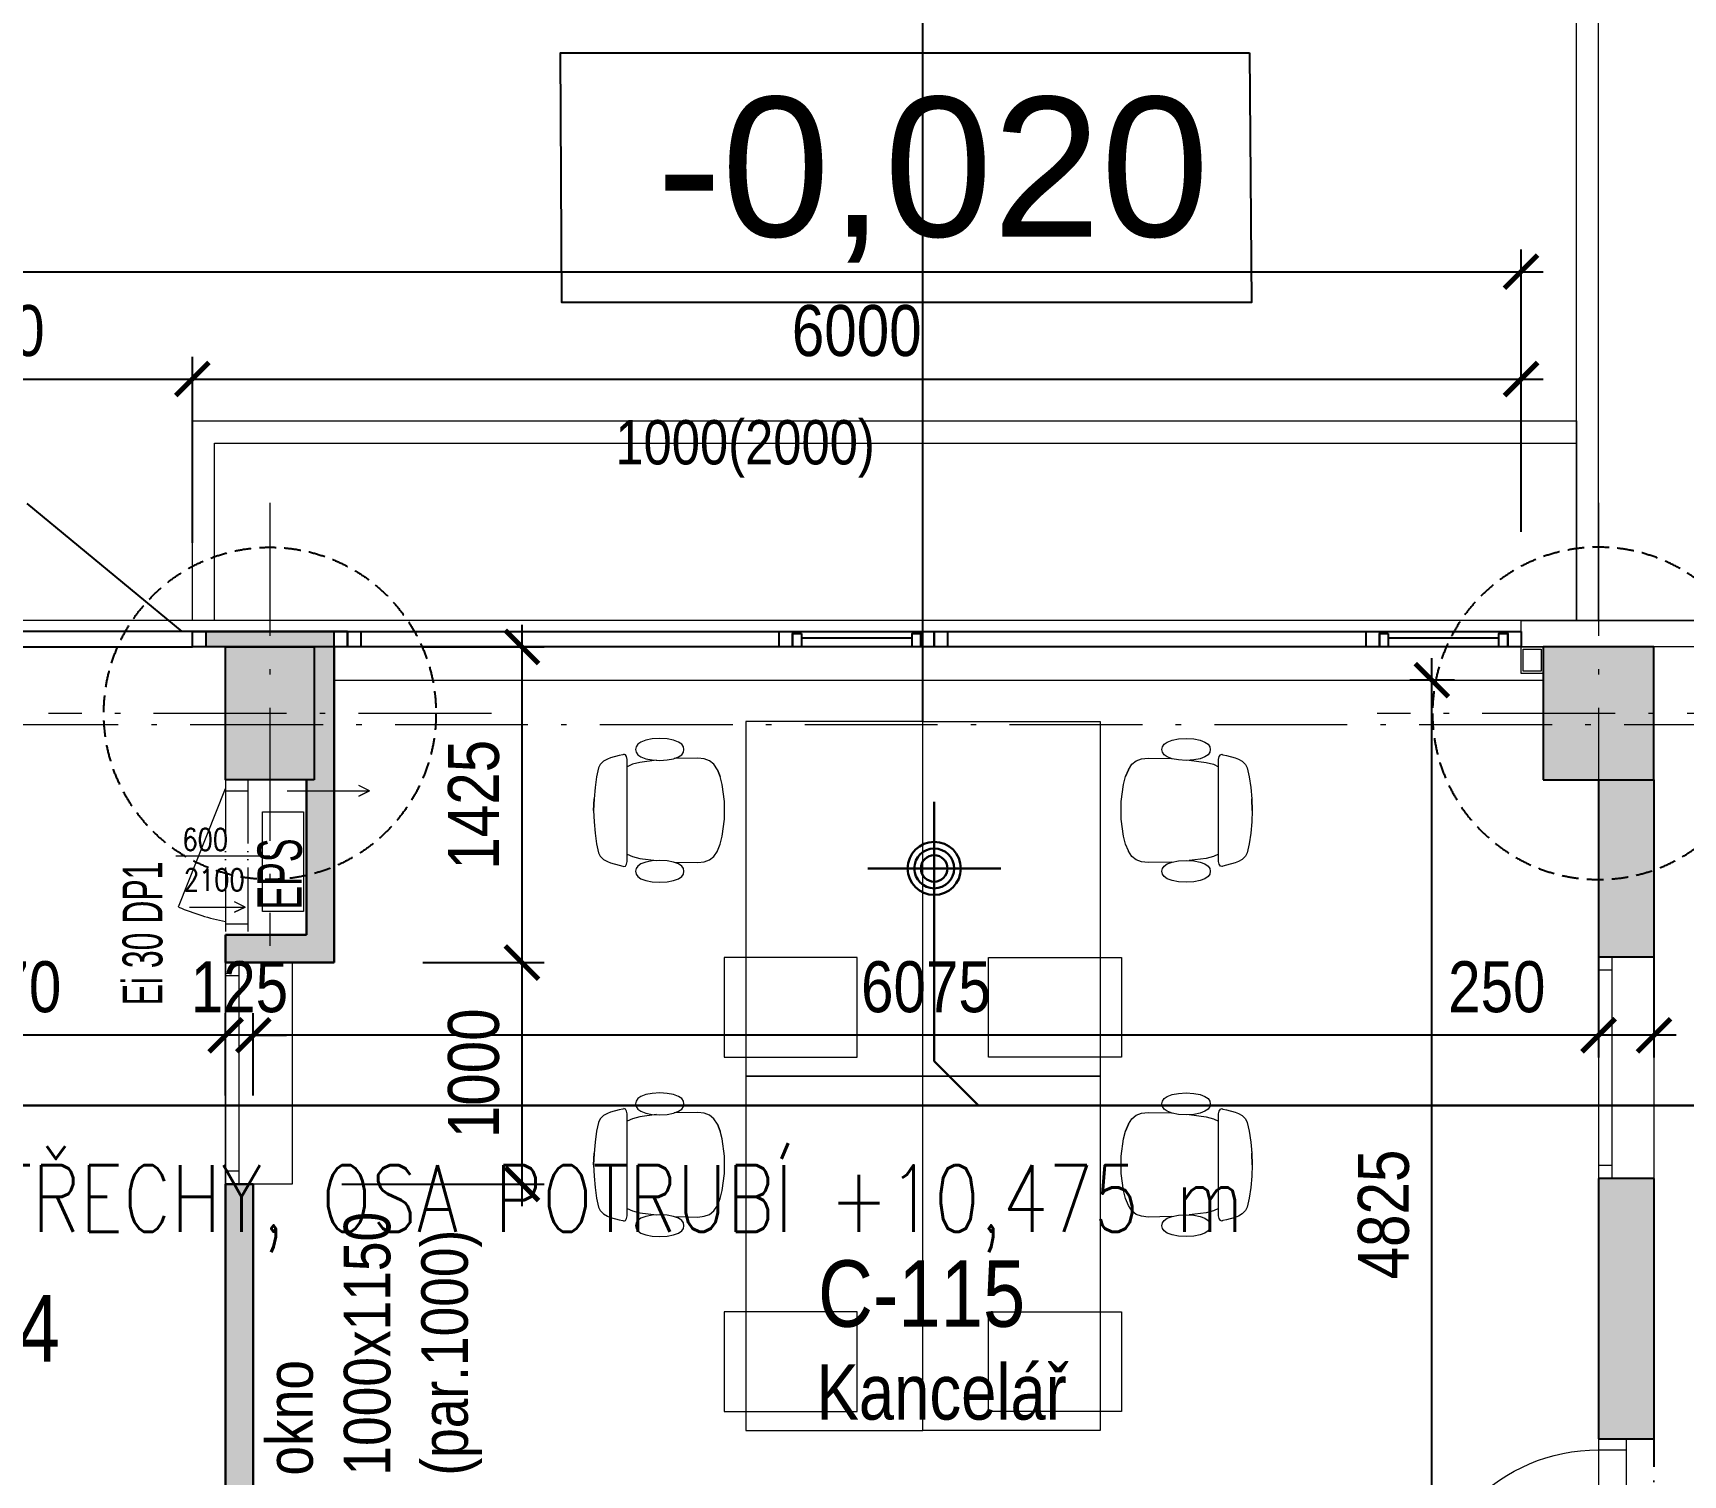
# Model space of a CAD drawing. Header units: millimetres. Extents: x 325046 to 1268204, y 1875583 to 2761998.
# Drawn here: x 939009 to 946460, y 2587504 to 2594014 of the extents above; entities that cross this region are included whole.
import ezdxf
from ezdxf.enums import TextEntityAlignment as Align

# ---------------------------------------------------------------- set-up
doc = ezdxf.new("R2010")
doc.units = ezdxf.units.MM
doc.header["$LTSCALE"] = 100
doc.header["$PDMODE"] = 65
for name, pattern in [('ACAD_ISO05W100', [33, 24, -3, 0, -3, 0, -3]), ('ACAD_ISO10W100', [18.5, 12, -3, 0.5, -3]), ('DASHED', [0.75, 0.5, -0.25]), ('DIVIDE', [31.75, 12.7, -6.35, 0, -6.35, 0, -6.35]), ('SO02_F11anp01$0${ Leader Line}', [0])]:
    doc.linetypes.add(name, pattern=pattern)
for name, color, linetype, lineweight, true_color in [('DVEŘE - POPIS', 7, 'Continuous', 5, 0x008a22), ('INTERIÉR', 7, 'Continuous', 5, 0xa65930), ('Korabek-text', 7, 'Continuous', 0, 0x7a7a7a), ('Korabek-trasy', 7, 'Continuous', 30, 0x7478c3), ('Korabek-vpuste', 7, 'Continuous', 30, 0x6f7ceb), ('Manipulační - obrys - 1. etapa', 7, 'Continuous', 13, 0x1a63a8), ('OCELOVÉ KONSTRUKCE', 7, 'Continuous', 13, 0x2865c8), ('otvory', 7, 'Continuous', 20, 0xb30000), ('PO - dveře a odolnosti', 7, 'Continuous', 9, 0xc51645), ('PŘÍČKY - SDK', 7, 'Continuous', 30, 0x6a1174)]:
    doc.layers.add(name, color=color, linetype=linetype, lineweight=lineweight, true_color=true_color)
for name, color, linetype in [('FASÁDY - okna - PŮDORYS', 8, 'Continuous'), ('Kanal - napojení', 2, 'Continuous'), ('kóty 100', 5, 'Continuous'), ('Kóty osové', 5, 'Continuous'), ('NRŘ', 6, 'DIVIDE'), ('OKNA - RASTR', 5, 'Continuous'), ('PŘÍČKY - ZDĚNÉ', 4, 'Continuous'), ('ČÍSLO MÍSTNOSTI', 4, 'Continuous'), ('ŽB- SLOUPY', 3, 'Continuous')]:
    doc.layers.add(name, color=color, linetype=linetype)
for name, color, linetype, lineweight in [('FASÁDY filling', 7, 'Continuous', 5), ('Objekty - osy', 5, 'ACAD_ISO10W100', 20), ('OBVODOVÝ PLÁŠŤ', 2, 'Continuous', 9), ('ŠRAF-YTONG', 54, 'Continuous', 9), ('ŽB - Šraf-prefa', 253, 'Continuous', 13)]:
    doc.layers.add(name, color=color, linetype=linetype, lineweight=lineweight)
for name, color, linetype, true_color in [('POPIS MÍSTNOSTÍ', 7, 'Continuous', 0x072bf2), ('Příprava na dock', 7, 'Continuous', 0x616161), ('VÝŠKOVÉ KOTY', 7, 'Continuous', 0xf90b4b), ('ŠRAF - SDK', 7, 'Continuous', 0xfbe0ee)]:
    doc.layers.add(name, color=color, linetype=linetype, true_color=true_color)
doc.styles.add('ARIAL NARROW', font='ARIALN.TTF')
doc.styles.add('ARIL-TENKÝ', font='arial.ttf')
doc.styles.add('FSIMPLEX', font='simplex.shx')
doc.styles.add('ROMANS', font='romans.shx', dxfattribs={"width": 0.8})
doc.dimstyles.new('100', dxfattribs={"dimscale": 100, "dimtxt": 2.3, "dimasz": 1.5, "dimexe": 1, "dimexo": 4, "dimgap": 1, "dimtad": 1, "dimdec": 0, "dimzin": 0, "dimdsep": 46, "dimtxsty": 'ARIAL NARROW', "dimblk": 'ARCHTICK', "dimcen": 4, "dimdle": 1, "dimclrd": 256, "dimclre": 256, "dimclrt": 7, "dimadec": 0, "dimazin": 0, "dimtfac": 1, "dimtdec": 0, "dimtix": 1, "dimtofl": 0, "dimtmove": 0, "dimatfit": 2, "dimldrblk": 'OBLIQUE', "dimfxl": 1, "dimtolj": 1, "dimtzin": 0, "dimlwd": -1, "dimlwe": -1, "dimarcsym": 1})
doc.dimstyles.new('400', dxfattribs={"dimscale": 400, "dimtxt": 2.5, "dimasz": 2, "dimexe": 1, "dimexo": 12, "dimgap": 1, "dimtad": 1, "dimdec": 0, "dimzin": 0, "dimdsep": 46, "dimtxsty": 'ARIL-TENKÝ', "dimblk": 'ARCHTICK', "dimcen": 4, "dimdle": 1, "dimclrd": 256, "dimclre": 256, "dimclrt": 7, "dimadec": 0, "dimazin": 0, "dimtfac": 1, "dimtdec": 0, "dimtix": 1, "dimtofl": 0, "dimtmove": 0, "dimatfit": 0, "dimldrblk": 'OBLIQUE', "dimfxl": 1, "dimtolj": 1, "dimtzin": 0, "dimlwd": -1, "dimlwe": -1, "dimarcsym": 0})

# ---------------------------------------------------------------- blocks, each defined once
blk = doc.blocks.new('H1 PU')
at = {"layer": 'Příprava na dock', "linetype": 'DASHED', "ltscale": 1.5}
blk.add_circle((1537735.9, -4876565), 750, dxfattribs=at)
blk = doc.blocks.new('vpust_tučně')
at = {"layer": 'Korabek-vpuste'}
for p, q in [((53.1457, 90.6713), (53.1457, 91.1713)), ((52.8957, 90.9213), (53.3957, 90.9213))]:
    blk.add_line(p, q, dxfattribs=at)
for radius in [0.1, 0.075, 0.05]:
    blk.add_circle((53.1457, 90.9213), radius, dxfattribs=at)
blk = doc.blocks.new('A$C73023567')
at = {"layer": 'Korabek-trasy'}
for p, q in [((237275, 124195.6), (237275, 123325.9)), ((237475.3, 123125.6), (237275, 123325.9)), ((205475.3, 123125.6), (264874.7, 123125.6))]:
    blk.add_line(p, q, dxfattribs=at)
at = {"layer": 'Korabek-vpuste', "xscale": 1200, "yscale": 1200, "zscale": 1200, "rotation": 269.9999999927888}
blk.add_blockref('vpust_tučně', (128169.4, 187970.4), dxfattribs=at)
at = {"layer": 'Korabek-text', "insert": (228695.9, 122463.7), "char_height": 300, "width": 28411.347, "attachment_point": 7, "rotation": 0, "style": 'ROMANS'}
blk.add_mtext('PODTLAKOVÉ ODVODNĚNÍ STŘECHY, OSA POTRUBÍ +10,475 m', dxfattribs=at)
blk = doc.blocks.new('A$C6A1E434B')
at = {"layer": 'FASÁDY - okna - PŮDORYS'}
blk.add_line((30, 2550), (30, 2050), dxfattribs=at)
for points in [[(10, 2590), (70, 2590), (70, 2550), (10, 2550)], [(10, 2050), (70, 2050), (70, 2010), (10, 2010)]]:
    blk.add_lwpolyline(points, close=True, dxfattribs=at)
at = {"layer": 'OKNA - RASTR'}
blk.add_lwpolyline([(0, 2650), (70, 2650), (70, 0), (0, 0), (0, 2650)], dxfattribs=at)
for points in [[(0, 2650), (70, 2650), (70, 2590), (0, 2590)], [(0, 2010), (70, 2010), (70, 1950), (0, 1950)], [(0, 60), (70, 60), (70, 0), (0, 0)]]:
    blk.add_lwpolyline(points, close=True, dxfattribs=at)
blk = doc.blocks.new('VI_2D_01_XX__FCPLA1112701903018')
for p, q in [((0.1282, 0.2336), (0.1136, 0.2183)), ((0.1439, 0.2413), (0.1282, 0.2336)), ((0.1839, 0.2504), (0.1439, 0.2413)), ((0.2327, 0.2571), (0.1839, 0.2504)), ((0.2834, 0.2611), (0.2327, 0.2571)), ((0.3354, 0.2637), (0.2834, 0.2611)), ((0.3354, 0.2638), (0.2838, 0.2612)), ((0.3354, 0.2637), (0.2838, 0.2612)), ((0.387, 0.2612), (0.3354, 0.2638)), ((0.3354, 0.2638), (0.3873, 0.2611)), ((0.3873, 0.2611), (0.3354, 0.2637)), ((0.4381, 0.2571), (0.387, 0.2612)), ((0.4381, 0.2571), (0.3873, 0.2611)), ((0.4869, 0.2504), (0.4381, 0.2571)), ((0.5268, 0.2413), (0.4869, 0.2504)), ((0.5425, 0.2336), (0.5268, 0.2413)), ((0.5572, 0.2183), (0.5425, 0.2336)), ((0.098, 0.1871), (0.0874, 0.1476)), ((0.1041, 0.2015), (0.098, 0.1871)), ((0.1136, 0.2183), (0.1041, 0.2015)), ((0.5666, 0.2015), (0.5572, 0.2183)), ((0.5728, 0.1871), (0.5666, 0.2015)), ((0.5834, 0.1476), (0.5728, 0.1871)), ((0.0825, 0.1277), (0.0813, 0.1263)), ((0.0813, 0.1263), (0.0839, 0.1197)), ((0.084, 0.1311), (0.0825, 0.1277)), ((0.0839, 0.1197), (0.0929, 0.1143)), ((0.0874, 0.1476), (0.084, 0.1311)), ((0.0929, 0.1143), (0.1053, 0.1118)), ((0.1053, 0.1118), (0.1842, 0.1118)), ((0.1273, 0.0879), (0.1188, 0.0548)), ((0.1381, 0.1118), (0.1273, 0.0879)), ((0.1842, 0.1118), (0.2328, 0.1118)), ((0.2328, 0.1118), (0.2838, 0.1118)), ((0.2838, 0.1118), (0.3354, 0.1118)), ((0.3354, 0.1118), (0.3869, 0.1118)), ((0.3869, 0.1118), (0.438, 0.1118)), ((0.438, 0.1118), (0.4865, 0.1118)), ((0.4865, 0.1118), (0.5654, 0.1118)), ((0.5435, 0.0879), (0.5327, 0.1118)), ((0.5519, 0.0548), (0.5435, 0.0879)), ((0.5654, 0.1118), (0.5779, 0.1143)), ((0.5779, 0.1143), (0.5868, 0.1197)), ((0.5867, 0.1311), (0.5834, 0.1476)), ((0.5882, 0.1277), (0.5867, 0.1311)), ((0.5868, 0.1197), (0.5895, 0.1263)), ((0.5895, 0.1263), (0.5882, 0.1277)), ((0.0186, 0.028), (0.013, -0.0009)), ((0.0269, 0.0502), (0.0186, 0.028)), ((0.0366, 0.0643), (0.0269, 0.0502)), ((0.0478, 0.0718), (0.0366, 0.0643)), ((0.0604, 0.0743), (0.0478, 0.0718)), ((0.073, 0.0718), (0.0604, 0.0743)), ((0.0842, 0.0643), (0.073, 0.0718)), ((0.0939, 0.0502), (0.0842, 0.0643)), ((0.1021, 0.028), (0.0939, 0.0502)), ((0.1078, -0.0009), (0.1021, 0.028)), ((0.1188, 0.0548), (0.1088, -0.0206)), ((0.5619, -0.0206), (0.5519, 0.0548)), ((0.5686, 0.028), (0.563, -0.0009)), ((0.5769, 0.0502), (0.5686, 0.028)), ((0.5866, 0.0643), (0.5769, 0.0502)), ((0.5978, 0.0718), (0.5866, 0.0643)), ((0.6104, 0.0743), (0.5978, 0.0718)), ((0.623, 0.0718), (0.6104, 0.0743)), ((0.6342, 0.0643), (0.623, 0.0718)), ((0.6439, 0.0502), (0.6342, 0.0643)), ((0.6521, 0.028), (0.6439, 0.0502)), ((0.6578, -0.0009), (0.6521, 0.028)), ((0.013, -0.0009), (0.0111, -0.035)), ((0.0111, -0.035), (0.013, -0.069)), ((0.013, -0.069), (0.0186, -0.0979)), ((0.1021, -0.0979), (0.1078, -0.069)), ((0.1096, -0.035), (0.1078, -0.0009)), ((0.1078, -0.069), (0.1096, -0.035)), ((0.563, -0.0009), (0.5611, -0.035)), ((0.5611, -0.035), (0.563, -0.069)), ((0.563, -0.069), (0.5686, -0.0979)), ((0.6521, -0.0979), (0.6578, -0.069)), ((0.6596, -0.035), (0.6578, -0.0009)), ((0.6578, -0.069), (0.6596, -0.035)), ((0.0186, -0.0979), (0.0269, -0.1201)), ((0.0269, -0.1201), (0.0366, -0.1342)), ((0.0366, -0.1342), (0.0478, -0.1417)), ((0.0478, -0.1417), (0.0604, -0.1442)), ((0.0604, -0.1442), (0.073, -0.1417)), ((0.073, -0.1417), (0.0842, -0.1342)), ((0.0842, -0.1342), (0.0939, -0.1201)), ((0.0939, -0.1201), (0.1021, -0.0979)), ((0.1011, -0.1007), (0.0994, -0.2065)), ((0.5686, -0.0979), (0.5769, -0.1201)), ((0.5713, -0.2065), (0.5697, -0.1007)), ((0.5769, -0.1201), (0.5866, -0.1342)), ((0.5866, -0.1342), (0.5978, -0.1417)), ((0.5978, -0.1417), (0.6104, -0.1442)), ((0.6104, -0.1442), (0.623, -0.1417)), ((0.623, -0.1417), (0.6342, -0.1342)), ((0.6342, -0.1342), (0.6439, -0.1201)), ((0.6439, -0.1201), (0.6521, -0.0979)), ((0.0994, -0.2065), (0.0994, -0.2064)), ((0.0994, -0.2065), (0.103, -0.2362)), ((0.0994, -0.2065), (0.103, -0.2361)), ((0.5678, -0.2362), (0.5713, -0.2065)), ((0.5678, -0.2361), (0.5713, -0.2065)), ((0.103, -0.2361), (0.1116, -0.2602)), ((0.103, -0.2361), (0.103, -0.2361)), ((0.103, -0.2361), (0.103, -0.2361)), ((0.103, -0.2362), (0.1116, -0.2602)), ((0.1116, -0.2602), (0.1273, -0.2796)), ((0.1116, -0.2602), (0.1273, -0.2796)), ((0.1273, -0.2796), (0.1516, -0.2952)), ((0.1273, -0.2796), (0.1516, -0.2952)), ((0.1516, -0.2952), (0.1516, -0.2952)), ((0.1516, -0.2952), (0.1521, -0.2954)), ((0.1521, -0.2954), (0.1831, -0.308)), ((0.4877, -0.308), (0.5191, -0.2952)), ((0.5186, -0.2954), (0.4877, -0.308)), ((0.5186, -0.2954), (0.5191, -0.2952)), ((0.5191, -0.2952), (0.5435, -0.2796)), ((0.5191, -0.2952), (0.5435, -0.2796)), ((0.5435, -0.2796), (0.5591, -0.2602)), ((0.5435, -0.2796), (0.5591, -0.2602)), ((0.5591, -0.2602), (0.5678, -0.2361)), ((0.5591, -0.2602), (0.5678, -0.2362)), ((0.5591, -0.2602), (0.5591, -0.2602)), ((0.1831, -0.308), (0.2187, -0.3175)), ((0.2187, -0.3175), (0.296, -0.3281)), ((0.296, -0.3281), (0.3747, -0.3281)), ((0.3747, -0.3281), (0.452, -0.3175)), ((0.452, -0.3175), (0.4877, -0.308))]:
    blk.add_line(p, q)
blk = doc.blocks.new('A$C2DA8013F')
at = {"layer": 'otvory', "linetype": 'ACAD_ISO05W100', "ltscale": 0.12}
for p, q in [((874.6, 0), (874.6, 900)), ((999.6, 0), (999.6, 900))]:
    blk.add_line(p, q, dxfattribs=at)
at = {"layer": 'otvory'}
for p, q in [((74.6, 850), (999.6, 850)), ((874.6, 50), (999.6, 50))]:
    blk.add_line(p, q, dxfattribs=at)
at = {"layer": 'otvory', "ltscale": 2, "transparency": 33554687}
blk.add_line((1073.7, 450), (0, 450), dxfattribs=at)
blk.add_arc((874.6, 850), 800, 180, 270, dxfattribs=at)
blk = doc.blocks.new('_ARCHTICK')
at = {"color": 0, "linetype": 'ByBlock', "const_width": 0.15}
blk.add_lwpolyline([(-0.5, -0.5), (0.5, 0.5)], dxfattribs=at)
blk = doc.blocks.new('*D1222')
at = {"layer": 'Defpoints', "color": 0, "linetype": 'ByBlock', "ltscale": 100, "transparency": 16777216}
for p in [(945728.7, 2592936.8), (910728.7, 2591609.1), (945728.7, 2591609.1)]:
    blk.add_point(p, dxfattribs=at)
at = {"layer": 'kóty 100', "linetype": 'ByBlock', "ltscale": 100, "transparency": 16777216}
for p, q in [((910728.7, 2592009.1), (910728.7, 2593036.8)), ((945728.7, 2592009.1), (945728.7, 2593036.8)), ((910628.7, 2592936.8), (945828.7, 2592936.8))]:
    blk.add_line(p, q, dxfattribs=at)
at = {"layer": 'kóty 100', "linetype": 'ByBlock', "ltscale": 100, "transparency": 16777216, "xscale": 150, "yscale": 150, "zscale": 150, "rotation": 180}
blk.add_blockref('_ARCHTICK', (910728.7, 2592936.8), dxfattribs=at)
at = {"layer": 'kóty 100', "linetype": 'ByBlock', "ltscale": 100, "transparency": 16777216, "xscale": 150, "yscale": 150, "zscale": 150}
blk.add_blockref('_ARCHTICK', (945728.7, 2592936.8), dxfattribs=at)
at = {"layer": 'kóty 100', "color": 7, "linetype": 'ByBlock', "ltscale": 100, "transparency": 16777216, "insert": (928228.7, 2593154.2), "char_height": 230, "attachment_point": 5, "style": 'ARIAL NARROW'}
blk.add_mtext('\\A1;35000', dxfattribs=at)
blk = doc.blocks.new('_Oblique')
at = {"color": 0, "lineweight": -2}
blk.add_line((-0.5, -0.5), (0.5, 0.5), dxfattribs=at)
blk = doc.blocks.new('*D1237')
at = {"layer": 'Defpoints', "color": 0, "linetype": 'ByBlock', "ltscale": 100, "transparency": 16777216}
for p in [(946078.7, 2590425.3), (946328.7, 2590425.3), (946078.7, 2589489.5)]:
    blk.add_point(p, dxfattribs=at)
at = {"layer": 'kóty 100', "linetype": 'ByBlock', "ltscale": 100, "transparency": 16777216}
for p, q in [((946078.7, 2590025.3), (946078.7, 2589389.5)), ((946328.7, 2590025.3), (946328.7, 2589389.5)), ((946078.7, 2589489.5), (945309.5, 2589489.5)), ((946428.7, 2589489.5), (946078.7, 2589489.5))]:
    blk.add_line(p, q, dxfattribs=at)
at = {"layer": 'kóty 100', "linetype": 'ByBlock', "ltscale": 100, "transparency": 16777216, "xscale": 150, "yscale": 150, "zscale": 150, "rotation": 180}
blk.add_blockref('_ARCHTICK', (946078.7, 2589489.5), dxfattribs=at)
at = {"layer": 'kóty 100', "linetype": 'ByBlock', "ltscale": 100, "transparency": 16777216, "xscale": 150, "yscale": 150, "zscale": 150}
blk.add_blockref('_ARCHTICK', (946328.7, 2589489.5), dxfattribs=at)
at = {"layer": 'kóty 100', "color": 7, "linetype": 'ByBlock', "ltscale": 100, "transparency": 16777216, "insert": (945619.1, 2589707), "char_height": 230, "attachment_point": 5, "style": 'ARIAL NARROW'}
blk.add_mtext('\\A1;250', dxfattribs=at)
blk = doc.blocks.new('*D1238')
at = {"layer": 'Defpoints', "color": 0, "linetype": 'ByBlock', "ltscale": 100, "transparency": 16777216}
for p in [(946078.7, 2590642.7), (940003.7, 2589489.5), (940003.7, 2588817.7)]:
    blk.add_point(p, dxfattribs=at)
at = {"layer": 'kóty 100', "linetype": 'ByBlock', "ltscale": 100, "transparency": 16777216}
for p, q in [((946078.7, 2590242.7), (946078.7, 2589389.5)), ((940003.7, 2589217.7), (940003.7, 2589589.5)), ((946178.7, 2589489.5), (939903.7, 2589489.5))]:
    blk.add_line(p, q, dxfattribs=at)
at = {"layer": 'kóty 100', "linetype": 'ByBlock', "ltscale": 100, "transparency": 16777216, "xscale": 150, "yscale": 150, "zscale": 150, "rotation": 180}
blk.add_blockref('_ARCHTICK', (940003.7, 2589489.5), dxfattribs=at)
at = {"layer": 'kóty 100', "linetype": 'ByBlock', "ltscale": 100, "transparency": 16777216, "xscale": 150, "yscale": 150, "zscale": 150}
blk.add_blockref('_ARCHTICK', (946078.7, 2589489.5), dxfattribs=at)
at = {"layer": 'kóty 100', "color": 7, "linetype": 'ByBlock', "ltscale": 100, "transparency": 16777216, "insert": (943041.2, 2589707), "char_height": 230, "attachment_point": 5, "style": 'ARIAL NARROW'}
blk.add_mtext('\\A1;6075', dxfattribs=at)
blk = doc.blocks.new('*D1239')
at = {"layer": 'Defpoints', "color": 0, "linetype": 'ByBlock', "ltscale": 100, "transparency": 16777216}
for p in [(939878.7, 2589489.5), (939878.7, 2588817.7), (940003.7, 2588817.7)]:
    blk.add_point(p, dxfattribs=at)
at = {"layer": 'kóty 100', "linetype": 'ByBlock', "ltscale": 100, "transparency": 16777216}
for p, q in [((939878.7, 2589217.7), (939878.7, 2589589.5)), ((940003.7, 2589217.7), (940003.7, 2589589.5)), ((939878.7, 2589489.5), (939728.7, 2589489.5)), ((940003.7, 2589489.5), (940153.7, 2589489.5))]:
    blk.add_line(p, q, dxfattribs=at)
at = {"layer": 'kóty 100', "linetype": 'ByBlock', "ltscale": 100, "transparency": 16777216, "xscale": 150, "yscale": 150, "zscale": 150}
blk.add_blockref('_ARCHTICK', (939878.7, 2589489.5), dxfattribs=at)
at = {"layer": 'kóty 100', "linetype": 'ByBlock', "ltscale": 100, "transparency": 16777216, "xscale": 150, "yscale": 150, "zscale": 150, "rotation": 180}
blk.add_blockref('_ARCHTICK', (940003.7, 2589489.5), dxfattribs=at)
at = {"layer": 'kóty 100', "color": 7, "linetype": 'ByBlock', "ltscale": 100, "transparency": 16777216, "insert": (939941.2, 2589707), "char_height": 230, "attachment_point": 5, "style": 'ARIAL NARROW'}
blk.add_mtext('\\A1;125', dxfattribs=at)
blk = doc.blocks.new('*D1240')
at = {"layer": 'Defpoints', "color": 0, "linetype": 'ByBlock', "ltscale": 100, "transparency": 16777216}
for p in [(937808.7, 2589489.5), (939878.7, 2588817.7), (937808.7, 2587892.7)]:
    blk.add_point(p, dxfattribs=at)
at = {"layer": 'kóty 100', "linetype": 'ByBlock', "ltscale": 100, "transparency": 16777216}
for p, q in [((937808.7, 2588292.7), (937808.7, 2589589.5)), ((939878.7, 2589217.7), (939878.7, 2589589.5)), ((939978.7, 2589489.5), (937708.7, 2589489.5))]:
    blk.add_line(p, q, dxfattribs=at)
at = {"layer": 'kóty 100', "linetype": 'ByBlock', "ltscale": 100, "transparency": 16777216, "xscale": 150, "yscale": 150, "zscale": 150, "rotation": 180}
blk.add_blockref('_ARCHTICK', (937808.7, 2589489.5), dxfattribs=at)
at = {"layer": 'kóty 100', "linetype": 'ByBlock', "ltscale": 100, "transparency": 16777216, "xscale": 150, "yscale": 150, "zscale": 150}
blk.add_blockref('_ARCHTICK', (939878.7, 2589489.5), dxfattribs=at)
at = {"layer": 'kóty 100', "color": 7, "linetype": 'ByBlock', "ltscale": 100, "transparency": 16777216, "insert": (938843.7, 2589707), "char_height": 230, "attachment_point": 5, "style": 'ARIAL NARROW'}
blk.add_mtext('\\A1;2070', dxfattribs=at)
blk = doc.blocks.new('*D1315')
at = {"layer": 'Defpoints', "color": 0, "linetype": 'ByBlock', "ltscale": 100, "transparency": 16777216}
for p in [(945325.9, 2591092.7), (945828.7, 2591092.7), (946078.7, 2586267.6)]:
    blk.add_point(p, dxfattribs=at)
at = {"layer": 'kóty 100', "linetype": 'ByBlock', "ltscale": 100, "transparency": 16777216}
for p, q in [((945325.9, 2586167.6), (945325.9, 2591192.7)), ((945428.7, 2591092.7), (945225.9, 2591092.7)), ((945678.7, 2586267.6), (945225.9, 2586267.6))]:
    blk.add_line(p, q, dxfattribs=at)
at = {"layer": 'kóty 100', "linetype": 'ByBlock', "ltscale": 100, "transparency": 16777216, "xscale": 150, "yscale": 150, "zscale": 150}
for p, rotation in [((945325.9, 2591092.7), 90), ((945325.9, 2586267.6), 270)]:
    blk.add_blockref('_ARCHTICK', p, dxfattribs=dict(at, rotation=rotation))
at = {"layer": 'kóty 100', "color": 7, "linetype": 'ByBlock', "ltscale": 100, "transparency": 16777216, "insert": (945108.4, 2588680.2), "char_height": 230, "attachment_point": 5, "rotation": 90, "style": 'ARIAL NARROW'}
blk.add_mtext('\\A1;4825', dxfattribs=at)
blk = doc.blocks.new('*D1319')
at = {"layer": 'Defpoints', "color": 0, "linetype": 'ByBlock', "ltscale": 100, "transparency": 16777216}
for p in [(940368.7, 2591242.7), (940368.7, 2589817.7), (941216.9, 2589817.7)]:
    blk.add_point(p, dxfattribs=at)
at = {"layer": 'kóty 100', "linetype": 'ByBlock', "ltscale": 100, "transparency": 16777216}
for p, q in [((941216.9, 2591342.7), (941216.9, 2589717.7)), ((940768.7, 2591242.7), (941316.9, 2591242.7)), ((940768.7, 2589817.7), (941316.9, 2589817.7))]:
    blk.add_line(p, q, dxfattribs=at)
at = {"layer": 'kóty 100', "linetype": 'ByBlock', "ltscale": 100, "transparency": 16777216, "xscale": 150, "yscale": 150, "zscale": 150}
for p, rotation in [((941216.9, 2591242.7), 90), ((941216.9, 2589817.7), 270)]:
    blk.add_blockref('_ARCHTICK', p, dxfattribs=dict(at, rotation=rotation))
at = {"layer": 'kóty 100', "color": 7, "linetype": 'ByBlock', "ltscale": 100, "transparency": 16777216, "insert": (940999.5, 2590530.2), "char_height": 230, "attachment_point": 5, "rotation": 90, "style": 'ARIAL NARROW'}
blk.add_mtext('\\A1;1425', dxfattribs=at)
blk = doc.blocks.new('*D1320')
at = {"layer": 'Defpoints', "color": 0, "linetype": 'ByBlock', "ltscale": 100, "transparency": 16777216}
for p in [(940368.7, 2589817.7), (940003.7, 2588817.7), (941216.9, 2588817.7)]:
    blk.add_point(p, dxfattribs=at)
at = {"layer": 'kóty 100', "linetype": 'ByBlock', "ltscale": 100, "transparency": 16777216}
for p, q in [((941216.9, 2589917.7), (941216.9, 2588717.7)), ((940768.7, 2589817.7), (941316.9, 2589817.7)), ((940403.7, 2588817.7), (941316.9, 2588817.7))]:
    blk.add_line(p, q, dxfattribs=at)
at = {"layer": 'kóty 100', "linetype": 'ByBlock', "ltscale": 100, "transparency": 16777216, "xscale": 150, "yscale": 150, "zscale": 150}
for p, rotation in [((941216.9, 2589817.7), 90), ((941216.9, 2588817.7), 270)]:
    blk.add_blockref('_ARCHTICK', p, dxfattribs=dict(at, rotation=rotation))
at = {"layer": 'kóty 100', "color": 7, "linetype": 'ByBlock', "ltscale": 100, "transparency": 16777216, "insert": (940999.5, 2589317.7), "char_height": 230, "attachment_point": 5, "rotation": 90, "style": 'ARIAL NARROW'}
blk.add_mtext('\\A1;1000', dxfattribs=at)
blk = doc.blocks.new('*D1554')
at = {"layer": 'Defpoints', "color": 0, "linetype": 'ByBlock', "ltscale": 100, "transparency": 16777216}
for p in [(939728.7, 2592452), (937808.6, 2591312.7), (939728.7, 2591312.7)]:
    blk.add_point(p, dxfattribs=at)
at = {"layer": 'kóty 100', "linetype": 'ByBlock', "ltscale": 100, "transparency": 16777216}
for p, q in [((937808.6, 2591712.7), (937808.6, 2592552)), ((939728.7, 2591712.7), (939728.7, 2592552)), ((937708.6, 2592452), (939828.7, 2592452))]:
    blk.add_line(p, q, dxfattribs=at)
at = {"layer": 'kóty 100', "linetype": 'ByBlock', "ltscale": 100, "transparency": 16777216, "xscale": 150, "yscale": 150, "zscale": 150, "rotation": 180}
blk.add_blockref('_ARCHTICK', (937808.6, 2592452), dxfattribs=at)
at = {"layer": 'kóty 100', "linetype": 'ByBlock', "ltscale": 100, "transparency": 16777216, "xscale": 150, "yscale": 150, "zscale": 150}
blk.add_blockref('_ARCHTICK', (939728.7, 2592452), dxfattribs=at)
at = {"layer": 'kóty 100', "color": 7, "linetype": 'ByBlock', "ltscale": 100, "transparency": 16777216, "insert": (938768.6, 2592669.5), "char_height": 230, "attachment_point": 5, "style": 'ARIAL NARROW'}
blk.add_mtext('\\A1;1920', dxfattribs=at)
blk = doc.blocks.new('*D1555')
at = {"layer": 'Defpoints', "color": 0, "linetype": 'ByBlock', "ltscale": 100, "transparency": 16777216}
for p in [(945728.7, 2592452), (945728.7, 2591362.7), (939728.7, 2591312.7)]:
    blk.add_point(p, dxfattribs=at)
at = {"layer": 'kóty 100', "linetype": 'ByBlock', "ltscale": 100, "transparency": 16777216}
for p, q in [((939728.7, 2591712.7), (939728.7, 2592552)), ((945728.7, 2591762.7), (945728.7, 2592552)), ((939628.7, 2592452), (945828.7, 2592452))]:
    blk.add_line(p, q, dxfattribs=at)
at = {"layer": 'kóty 100', "linetype": 'ByBlock', "ltscale": 100, "transparency": 16777216, "xscale": 150, "yscale": 150, "zscale": 150, "rotation": 180}
blk.add_blockref('_ARCHTICK', (939728.7, 2592452), dxfattribs=at)
at = {"layer": 'kóty 100', "linetype": 'ByBlock', "ltscale": 100, "transparency": 16777216, "xscale": 150, "yscale": 150, "zscale": 150}
blk.add_blockref('_ARCHTICK', (945728.7, 2592452), dxfattribs=at)
at = {"layer": 'kóty 100', "color": 7, "linetype": 'ByBlock', "ltscale": 100, "transparency": 16777216, "insert": (942728.7, 2592669.5), "char_height": 230, "attachment_point": 5, "style": 'ARIAL NARROW'}
blk.add_mtext('\\A1;6000', dxfattribs=at)
blk = doc.blocks.new('*D1556')
at = {"layer": 'Defpoints', "color": 0, "transparency": 16777216}
for p in [(705683.7, 2607865.8), (705683.7, 2591362.7), (1078473.7, 2591362.7)]:
    blk.add_point(p, dxfattribs=at)
at = {"layer": 'Kóty osové', "transparency": 16777216}
for p, q in [((705683.7, 2596162.7), (705683.7, 2608265.8)), ((1078473.7, 2596162.7), (1078473.7, 2608265.8)), ((1078873.7, 2607865.8), (705283.7, 2607865.8))]:
    blk.add_line(p, q, dxfattribs=at)
at = {"layer": 'Kóty osové', "transparency": 16777216, "xscale": 800, "yscale": 800, "zscale": 800, "rotation": 180}
blk.add_blockref('_ARCHTICK', (705683.7, 2607865.8), dxfattribs=at)
at = {"layer": 'Kóty osové', "transparency": 16777216, "xscale": 800, "yscale": 800, "zscale": 800}
blk.add_blockref('_ARCHTICK', (1078473.7, 2607865.8), dxfattribs=at)
at = {"layer": 'Kóty osové', "color": 7, "transparency": 16777216, "insert": (892078.7, 2608776.8), "char_height": 1000, "attachment_point": 5, "style": 'ARIL-TENKÝ'}
blk.add_mtext('\\A1;372790', dxfattribs=at)

msp = doc.modelspace()

# ---------------------------------------------------------------- hatches: boundary and pattern name
at = {"layer": 'FASÁDY filling', "ltscale": 200, "true_color": 0x8f9ca3}
h = msp.add_hatch(color=253, dxfattribs=at)
h.dxf.hatch_style = 1
h.paths.add_polyline_path([(939788.7, 2591312.7), (939788.7, 2591242.7), (940368.7, 2591242.7), (940368.7, 2591312.7)])
at = {"layer": 'ŠRAF - SDK', "ltscale": 100}
h = msp.add_hatch(color=256, dxfattribs=at)
h.dxf.hatch_style = 1
h.paths.add_polyline_path([(940368.7, 2591242.7), (940278.7, 2591242.7), (940278.7, 2590642.7), (940243.7, 2590642.7), (940243.7, 2589942.7), (939878.7, 2589942.7), (939878.7, 2589817.7), (940368.7, 2589817.7), (940368.7, 2591242.7)])
h = msp.add_hatch(color=256, dxfattribs=at)
h.dxf.hatch_style = 1
h.paths.add_polyline_path([(940003.7, 2586267.6), (940003.7, 2588817.7), (939878.7, 2588817.7), (939878.7, 2585792.7), (940003.7, 2585792.7), (940003.7, 2586142.6), (943303.7, 2586142.6), (943303.7, 2584842.7), (943253.7, 2584842.7), (943253.7, 2584717.7), (943303.7, 2584717.7), (943303.7, 2582892.7), (943328.7, 2582892.7), (943428.7, 2582892.7), (943428.7, 2586142.6), (946078.7, 2586142.6), (946078.7, 2586267.6)])
h.paths.add_polyline_path([(942203.7, 2584717.7), (942203.7, 2582892.7), (942353.7, 2582892.7), (942353.7, 2584717.7), (942453.7, 2584717.7), (942453.7, 2584842.7), (940003.7, 2584842.7), (940003.7, 2584892.7), (939878.7, 2584892.7), (939878.7, 2584617.7), (940003.7, 2584617.7), (940003.7, 2584717.7)])
h.paths.add_polyline_path([(940003.7, 2583717.7), (939878.7, 2583717.7), (939878.7, 2582892.7), (940003.7, 2582892.7)])
at = {"layer": 'ŠRAF-YTONG', "linetype": 'ByBlock', "ltscale": 100, "true_color": 0x919191}
h = msp.add_hatch(color=252, dxfattribs=at)
h.dxf.hatch_style = 1
h.paths.add_polyline_path([(946078.7, 2589842.7), (946328.7, 2589842.7), (946328.7, 2590642.7), (946078.7, 2590642.7)])
h.paths.add_polyline_path([(946328.7, 2588842.7), (946078.7, 2588842.7), (946078.7, 2587667.6), (946328.7, 2587667.6)])
h.paths.add_polyline_path([(946328.7, 2586767.6), (946078.7, 2586767.6), (946078.7, 2583142.7), (946328.7, 2583142.7)])
h.paths.add_polyline_path([(945578.7, 2582892.7), (945578.7, 2582642.7), (945828.7, 2582642.7), (945828.7, 2582892.7)])
h.paths.add_polyline_path([(944828.7, 2582642.7), (944828.7, 2582892.7), (944578.7, 2582892.7), (944578.7, 2582642.7)])
h.paths.add_polyline_path([(938908.7, 2582892.7), (938908.7, 2582642.7), (943578.7, 2582642.7), (943578.7, 2582892.7)])
h.paths.add_polyline_path([(937908.7, 2582642.7), (937908.7, 2582892.7), (934328.7, 2582892.7), (934328.7, 2582642.7)])
h.paths.add_polyline_path([(933578.7, 2582892.7), (933578.7, 2582642.7), (933828.7, 2582642.7), (933828.7, 2582892.7)])
h.paths.add_polyline_path([(927903.7, 2582892.7), (927903.7, 2582642.7), (932578.7, 2582642.7), (932578.7, 2582892.7)])
h.paths.add_polyline_path([(927003.7, 2582642.7), (927003.7, 2582892.7), (922328.7, 2582892.7), (922328.7, 2582642.7)])
h.paths.add_polyline_path([(921828.7, 2582642.7), (921828.7, 2582892.7), (917153.7, 2582892.7), (917153.7, 2582642.7)])
h.paths.add_polyline_path([(916253.7, 2582642.7), (916253.7, 2582892.7), (911598.7, 2582892.7), (911598.7, 2582642.7), (911828.7, 2582642.7)])
h.paths.add_polyline_path([(910448.7, 2582642.7), (910598.7, 2582642.7), (910598.7, 2582892.7), (910448.7, 2582892.7)])
at = {"layer": 'ŽB - Šraf-prefa'}
h = msp.add_hatch(color=256, dxfattribs=at)
h.dxf.hatch_style = 1
h.paths.add_polyline_path([(940278.7, 2590642.7), (939878.7, 2590642.7), (939878.7, 2591242.7), (940278.7, 2591242.7)])
h = msp.add_hatch(color=256, dxfattribs=at)
h.dxf.hatch_style = 1
h.paths.add_polyline_path([(945828.7, 2590642.7), (946328.7, 2590642.7), (946328.7, 2591242.7), (945828.7, 2591242.7)])

# ---------------------------------------------------------------- linework, layer by layer
at = {"layer": 'INTERIÉR'}
for points in [[(942227.7, 2590905.3), (942227.7, 2589305.3), (943027.5, 2589305.3), (943027.5, 2590905.3)], [(943827.3, 2590905.3), (943827.3, 2589305.3), (943027.5, 2589305.3), (943027.5, 2590905.3)], [(942130.7, 2589841.1), (942130.7, 2589391.1), (942730.6, 2589391.1), (942730.6, 2589841.1)], [(943924.4, 2589841.1), (943924.4, 2589391.1), (943324.4, 2589391.1), (943324.4, 2589841.1)], [(942227.7, 2589305.3), (942227.7, 2587705.3), (943027.5, 2587705.3), (943027.5, 2589305.3)], [(943827.3, 2589305.3), (943827.3, 2587705.3), (943027.5, 2587705.3), (943027.5, 2589305.3)], [(942130.7, 2588241.1), (942130.7, 2587791.1), (942730.6, 2587791.1), (942730.6, 2588241.1)], [(943924.4, 2588241.1), (943924.4, 2587791.1), (943324.4, 2587791.1), (943324.4, 2588241.1)]]:
    msp.add_lwpolyline(points, close=True, dxfattribs=at)
at = {"layer": 'Kanal - napojení', "linetype": 'ByBlock', "ltscale": 100}
msp.add_lwpolyline([(943027.5, 2590905.3), (943027.5, 2596025.3), (942820.8, 2595446.2), (943027.5, 2596025.3), (943253.6, 2595433.9)], dxfattribs=at)
at = {"layer": 'Manipulační - obrys - 1. etapa', "ltscale": 100}
for p, q in [((945978.6, 2591362.7), (945978.6, 2609862.9)), ((946078.6, 2591362.7), (946078.6, 2609862.9))]:
    msp.add_line(p, q, dxfattribs=at)
for points in [[(939728.7, 2591362.7), (939728.7, 2591362.7), (939728.7, 2592262.7), (945978.6, 2592262.7), (945978.6, 2591362.7)], [(939828.7, 2591362.7), (939828.7, 2592162.7), (945978.6, 2592162.7), (945978.6, 2592162.7)]]:
    msp.add_lwpolyline(points, dxfattribs=at)
at = {"layer": 'Manipulační - obrys - 1. etapa'}
msp.add_lwpolyline([(1019478.7, 2542472.7), (1078473.7, 2542472.7), (1078473.7, 2591362.7), (772398.7, 2591362.7)], dxfattribs=at)
at = {"layer": 'NRŘ', "ltscale": 0.1}
msp.add_line((946328.7, 2587667.6), (946328.7, 2586767.6), dxfattribs=at)
at = {"layer": 'Objekty - osy', "ltscale": 0.5}
for points in [[(940078.7, 2591892.7), (940078.7, 2589892.7)], [(946078.7, 2591892.7), (946078.7, 2469892.7)], [(703843.7, 2590892.7), (1077843.7, 2590892.7)], [(941078.7, 2590942.7), (939078.7, 2590942.7)], [(947078.7, 2590942.7), (945078.7, 2590942.7)]]:
    msp.add_lwpolyline(points, dxfattribs=at)
at = {"layer": 'OBVODOVÝ PLÁŠŤ'}
msp.add_lwpolyline([(945728.7, 2591362.7), (947053.7, 2591362.7), (947053.7, 2591242.7), (945728.7, 2591242.7), (945728.7, 2591362.7)], dxfattribs=at)
at = {"layer": 'OCELOVÉ KONSTRUKCE', "flags": 128}
msp.add_lwpolyline([(945728.7, 2591122.7), (945728.7, 2591242.7), (945828.7, 2591242.7), (945828.7, 2591122.7), (945728.7, 2591122.7)], dxfattribs=at)
msp.add_lwpolyline([(945738.7, 2591132.7), (945738.7, 2591232.7), (945818.7, 2591232.7), (945818.7, 2591132.7)], close=True, dxfattribs=at)
at = {"layer": 'OKNA - RASTR'}
msp.add_line((939683.2, 2591312.7), (938982.4, 2591889.6), dxfattribs=at)
for points in [[(937808.7, 2591312.7), (937808.7, 2591242.7), (939728.7, 2591242.7), (939728.7, 2591312.7)], [(940428.7, 2591312.7), (940428.7, 2591242.7), (939728.7, 2591242.7), (939728.7, 2591312.7)], [(939788.7, 2591312.7), (939788.7, 2591242.7), (939728.7, 2591242.7), (939728.7, 2591312.7)], [(940428.7, 2591312.7), (940428.7, 2591242.7), (940368.7, 2591242.7), (940368.7, 2591312.7)]]:
    msp.add_lwpolyline(points, close=True, dxfattribs=at)
for points in [[(940428.7, 2591312.7), (939728.7, 2591312.7)], [(940428.7, 2591242.7), (939728.7, 2591242.7)]]:
    msp.add_lwpolyline(points, dxfattribs=at)
at = {"layer": 'otvory'}
for p, q in [((940368.7, 2591092.7), (945828.7, 2591092.7)), ((939666.2, 2590068.6), (939878.7, 2590603.6)), ((939878.7, 2590592.7), (939978.7, 2590592.7)), ((939878.7, 2589992.7), (939978.7, 2589992.7))]:
    msp.add_line(p, q, dxfattribs=at)
at = {"layer": 'otvory', "linetype": 'ACAD_ISO05W100', "ltscale": 0.12}
for p, q in [((939878.7, 2590642.7), (939878.7, 2589942.7)), ((939978.7, 2590642.7), (939978.7, 2589942.7))]:
    msp.add_line(p, q, dxfattribs=at)
at = {"layer": 'otvory', "ltscale": 2, "transparency": 33554687}
msp.add_line((940077.7, 2590298.2), (939653.3, 2590298.2), dxfattribs=at)
at = {"layer": 'otvory', "ltscale": 100}
for p, q in [((946078.7, 2589842.7), (946078.7, 2588842.7)), ((946138.7, 2589842.7), (946138.7, 2588842.7)), ((946328.7, 2589842.7), (946328.7, 2588842.7)), ((939878.7, 2589817.7), (939878.7, 2588817.7)), ((939938.7, 2589757.7), (939878.7, 2589757.7)), ((939938.7, 2589817.7), (939938.7, 2588817.7)), ((946138.7, 2589782.7), (946078.7, 2589782.7)), ((939878.7, 2588877.7), (939938.7, 2588877.7)), ((946078.7, 2588902.7), (946138.7, 2588902.7))]:
    msp.add_line(p, q, dxfattribs=at)
at = {"layer": 'otvory'}
for points in [[(940157.1, 2590592.5), (940528, 2590592.5), (940480, 2590569.4), (940528, 2590592.5), (940480, 2590617.3)], [(939715.3, 2590067.6), (939967.3, 2590067.6), (939919.4, 2590044.5), (939967.3, 2590067.6), (939919.4, 2590092.5)]]:
    msp.add_lwpolyline(points, dxfattribs=at)
at = {"layer": 'otvory', "ltscale": 100}
msp.add_lwpolyline([(939878.7, 2589817.7), (940178.7, 2589817.7), (940178.7, 2588817.7), (939878.7, 2588817.7)], close=True, dxfattribs=at)
at = {"layer": 'otvory', "ltscale": 2, "transparency": 33554687}
msp.add_arc((940063.6, 2590988.9), 1002.5, 246.64531, 259.36975, dxfattribs=at)
at = {"layer": 'PO - dveře a odolnosti'}
msp.add_lwpolyline([(940046, 2590047.7), (940046, 2590497.7), (940231, 2590497.7), (940231, 2590047.7), (940046, 2590047.7)], dxfattribs=at)
at = {"layer": 'PŘÍČKY - SDK', "ltscale": 100}
for p, q in [((940368.7, 2591242.7), (940368.7, 2589817.7)), ((940243.7, 2590642.7), (940243.7, 2589942.7)), ((939878.7, 2589942.7), (940243.7, 2589942.7)), ((939878.7, 2589942.7), (939878.7, 2589817.7)), ((940003.7, 2589817.7), (939878.7, 2589817.7)), ((939878.7, 2589817.7), (940368.7, 2589817.7)), ((939878.7, 2588817.7), (940003.7, 2588817.7))]:
    msp.add_line(p, q, dxfattribs=at)
at = {"layer": 'PŘÍČKY - SDK'}
msp.add_line((939878.7, 2588817.7), (939878.7, 2585792.7), dxfattribs=at)
msp.add_lwpolyline([(940003.7, 2588817.7), (940003.7, 2586267.6), (946078.7, 2586267.6)], dxfattribs=at)
at = {"layer": 'PŘÍČKY - ZDĚNÉ', "ltscale": 100}
for p, q in [((946328.7, 2589842.7), (946078.7, 2589842.7)), ((946328.7, 2588842.7), (946078.7, 2588842.7)), ((946078.7, 2587667.6), (946328.7, 2587667.6))]:
    msp.add_line(p, q, dxfattribs=at)
for points in [[(946078.7, 2590642.7), (946078.7, 2589842.7)], [(946328.7, 2590642.7), (946328.7, 2589842.7)], [(946078.7, 2588842.7), (946078.7, 2587667.6)], [(946328.7, 2588842.7), (946328.7, 2587667.6)]]:
    msp.add_lwpolyline(points, dxfattribs=at)
at = {"layer": 'VÝŠKOVÉ KOTY'}
msp.add_lwpolyline([(944501.9, 2593925), (944510.8, 2592798.3), (941396.3, 2592798.3), (941391.4, 2593925)], close=True, dxfattribs=at)
at = {"layer": 'ŠRAF - SDK', "ltscale": 100}
msp.add_line((940368.7, 2591242.7), (940278.7, 2591242.7), dxfattribs=at)
at = {"layer": 'ŽB- SLOUPY'}
for points in [[(940278.7, 2590642.7), (939878.7, 2590642.7), (939878.7, 2591242.7), (940278.7, 2591242.7)], [(945828.7, 2590642.7), (946328.7, 2590642.7), (946328.7, 2591242.7), (945828.7, 2591242.7)]]:
    msp.add_lwpolyline(points, close=True, dxfattribs=at)

# ---------------------------------------------------------------- block references
at = {"layer": 'INTERIÉR', "yscale": 999.9999999999986, "zscale": 999.9999999999986}
for p, xscale, rotation in [((941804, 2590169.4), 999.9999999999986, 89.99990145055189), ((944251.1, 2590169.4), -999.9999999999986, 270.0000985494481), ((941804, 2588569.4), 999.9999999999986, 89.99990145055189), ((944251.1, 2588569.4), -999.9999999999986, 270.0000985494481)]:
    msp.add_blockref('VI_2D_01_XX__FCPLA1112701903018', p, dxfattribs=dict(at, xscale=xscale, rotation=rotation))
at = {"layer": 'Korabek-trasy', "linetype": 'SO02_F11anp01$0${ Leader Line}'}
msp.add_blockref('A$C73023567', (705803.7, 2466047.2), dxfattribs=at)
at = {"layer": 'OKNA - RASTR', "rotation": 270}
for p in [(940428.7, 2591312.7), (943078.7, 2591312.7)]:
    msp.add_blockref('A$C6A1E434B', p, dxfattribs=at)
at = {"layer": 'otvory', "xscale": -1, "rotation": 180}
msp.add_blockref('A$C2DA8013F', (945204, 2587667.6), dxfattribs=at)
at = {"layer": 'Příprava na dock', "rotation": 90.00000000000006}
msp.add_blockref('H1 PU', (-3936486.3, 1053206.8), dxfattribs=at)
at = {"layer": 'Příprava na dock', "xscale": -1, "rotation": 89.99999999999993}
msp.add_blockref('H1 PU', (-3930486.3, 4128678.7), dxfattribs=at)

# ---------------------------------------------------------------- texts
at = {"layer": 'DVEŘE - POPIS', "style": 'FSIMPLEX', "width": 0.8}
for s, p in [('600', (939684, 2590322.9)), ('2100', (939690.2, 2590141.4))]:
    msp.add_text(s, height=100, dxfattribs=at).set_placement(p)
at = {"layer": 'kóty 100', "color": 7, "ltscale": 100, "style": 'ARIAL NARROW'}
msp.add_text('1000(2000)', height=200, dxfattribs=at).set_placement((941638.5, 2592066.7))
at = {"layer": 'PO - dveře a odolnosti', "attachment_point": 1, "rotation": 90, "style": 'ARIAL NARROW'}
for s, insert, char_height, width in [('\\A1;{\\W0.7;EPS}', (940022.6, 2590057, 0), 200, 3980.887), ('\\A1;{\\W0.7;Ei 30 DP1}', (939413.2, 2589624.1, 0), 180, 3905.887)]:
    msp.add_mtext(s, dxfattribs=dict(at, insert=insert, char_height=char_height, width=width))
at = {"layer": 'POPIS MÍSTNOSTÍ', "insert": (941035.9, 2587501.6, 0), "char_height": 210, "width": 2786.621, "attachment_point": 7, "rotation": 90, "style": 'ARIAL NARROW'}
msp.add_mtext('okno \\P1000x1150\\P(par.1000)', dxfattribs=at)
at = {"layer": 'POPIS MÍSTNOSTÍ', "insert": (943677.5, 2588004.3, 0), "char_height": 250, "width": 3980.887, "attachment_point": 3, "style": 'ARIAL NARROW'}
msp.add_mtext('Kancelář', dxfattribs=at)
at = {"layer": 'VÝŠKOVÉ KOTY', "linetype": 'SO02_F11anp01$0${ Leader Line}', "style": 'ARIL-TENKÝ'}
msp.add_text('-0,020', height=630, dxfattribs=at).set_placement((943072.7, 2593410.4), align=Align.MIDDLE_CENTER)
at = {"layer": 'ČÍSLO MÍSTNOSTI', "style": 'ARIAL NARROW'}
for s, p in [('C-115', (942553.8, 2588173.4)), ('C-114', (938194.7, 2588016.3))]:
    msp.add_text(s, height=300, dxfattribs=at).set_placement(p)

# ---------------------------------------------------------------- dimensions: what is measured, and where the dimension line sits
at = {"layer": 'kóty 100', "linetype": 'ByBlock', "ltscale": 100}
dim = msp.add_linear_dim(base=(945728.7, 2592936.8), p1=(910728.7, 2591609.1), p2=(945728.7, 2591609.1), dimstyle='100', dxfattribs=at)
dim.commit()
dim.dimension.update_dxf_attribs({"geometry": '*D1222', "text_midpoint": (928228.7, 2593154.2)})
for base, p1, p2, picture, middle in [((939728.7, 2592452), (937808.6, 2591312.7), (939728.7, 2591312.7), '*D1554', (938768.6, 2592669.5)), ((945728.7, 2592452), (939728.7, 2591312.7), (945728.7, 2591362.7), '*D1555', (942728.7, 2592669.5)), ((940003.7, 2589489.5), (946078.7, 2590642.7), (940003.7, 2588817.7), '*D1238', (943041.2, 2589707)), ((937808.7, 2589489.5), (939878.7, 2588817.7), (937808.7, 2587892.7), '*D1240', (938843.7, 2589707)), ((939878.7, 2589489.5), (940003.7, 2588817.7), (939878.7, 2588817.7), '*D1239', (939941.2, 2589707))]:
    dim = msp.add_linear_dim(base=base, p1=p1, p2=p2, dimstyle='100', override={"dimtmove": 1}, dxfattribs=at)
    dim.commit()
    dim.dimension.update_dxf_attribs({"geometry": picture, "text_midpoint": middle})
dim = msp.add_linear_dim(base=(941216.9, 2589817.7), p1=(940368.7, 2591242.7), p2=(940368.7, 2589817.7), angle=90, dimstyle='100', dxfattribs=at)
dim.commit()
dim.dimension.update_dxf_attribs({"geometry": '*D1319', "text_midpoint": (940999.5, 2590530.2)})
for base, p1, p2, picture, middle in [((945325.9, 2591092.7), (946078.7, 2586267.6), (945828.7, 2591092.7), '*D1315', (945108.4, 2588680.2)), ((941216.9, 2588817.7), (940368.7, 2589817.7), (940003.7, 2588817.7), '*D1320', (940999.5, 2589317.7))]:
    dim = msp.add_linear_dim(base=base, p1=p1, p2=p2, angle=90, dimstyle='100', override={"dimtmove": 1}, dxfattribs=at)
    dim.commit()
    dim.dimension.update_dxf_attribs({"geometry": picture, "text_midpoint": middle})
dim = msp.add_linear_dim(base=(946078.7, 2589489.5), p1=(946328.7, 2590425.3), p2=(946078.7, 2590425.3), dimstyle='100', dxfattribs=at)
dim.commit()
dim.dimension.update_dxf_attribs({"geometry": '*D1237', "text_midpoint": (945619.1, 2589489.5), "dimtype": 160})
at = {"layer": 'Kóty osové'}
dim = msp.add_linear_dim(base=(705683.7, 2607865.8), p1=(1078473.7, 2591362.7), p2=(705683.7, 2591362.7), dimstyle='400', override={"dimtmove": 1}, dxfattribs=at)
dim.commit()
dim.dimension.update_dxf_attribs({"geometry": '*D1556', "text_midpoint": (892078.7, 2608776.8)})

doc.saveas('drawing.dxf')
